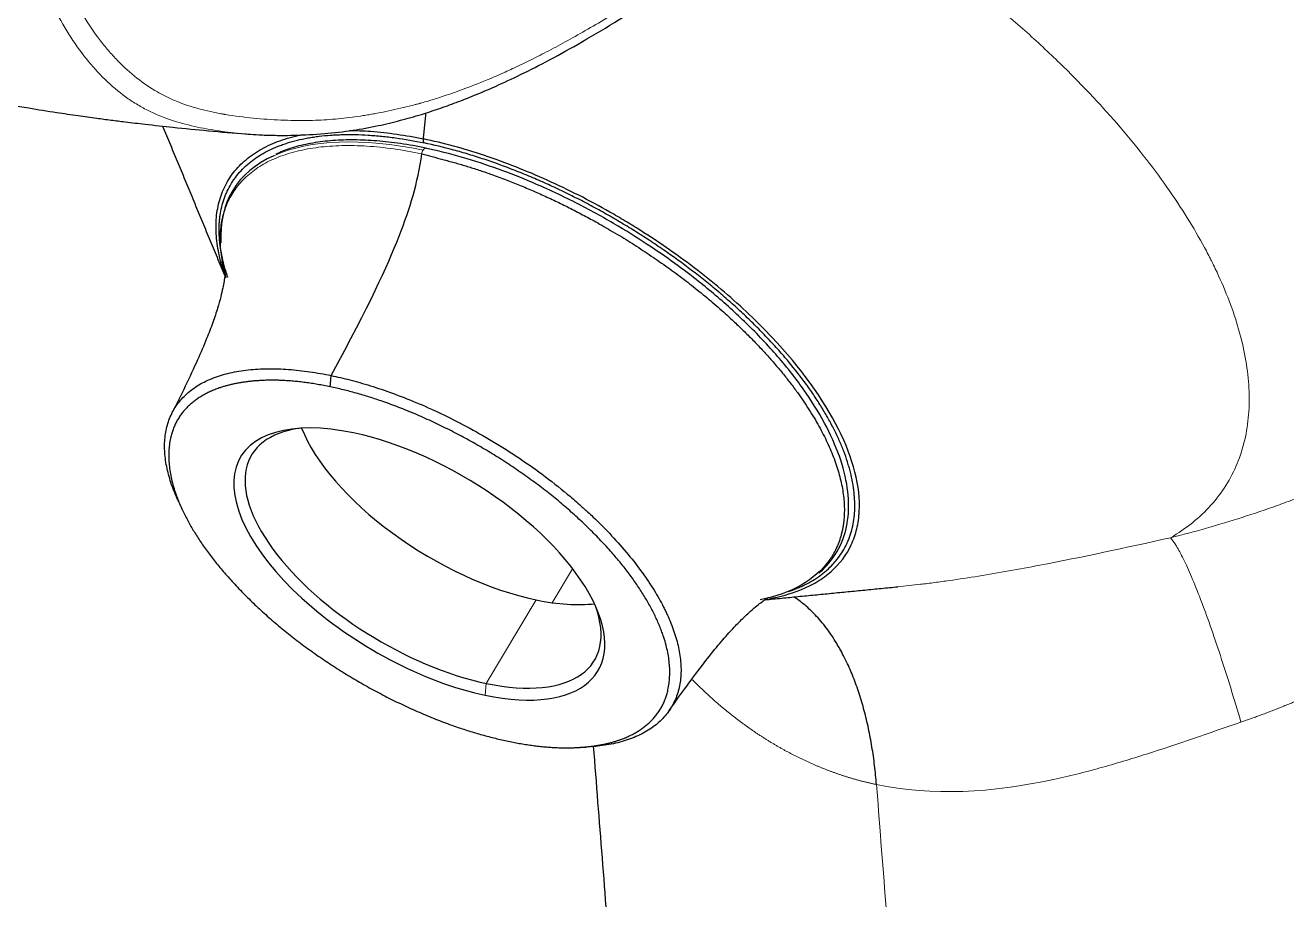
# Model space of a CAD drawing. Header units: millimetres. Extents: x 2151 to 2745, y 1423 to 1843.
# Drawn here: x 2584.5 to 2651.7, y 1560.1 to 1606.7 of the extents above; entities that cross this region are included whole.
import ezdxf

# ---------------------------------------------------------------- set-up
doc = ezdxf.new("R2010")
doc.units = ezdxf.units.MM

msp = doc.modelspace()

# ---------------------------------------------------------------- linework, layer by layer
at = {"linetype": 'Continuous', "lineweight": 18}
for p, q in [((2613.662, 1577.7), (2612.575, 1575.887)), ((2611.727, 1576.035), (2609.061, 1571.587)), ((2609.061, 1571.587), (2608.999, 1570.963))]:
    msp.add_line(p, q, dxfattribs=at)
msp.add_ellipse((2611.626, 1588.192), major_axis=(16.095, -9.647), ratio=0.46932, start_param=2.208021, end_param=2.825737, dxfattribs=at)
at = {"linetype": 'Continuous', "lineweight": 25}
for centre, major_axis, ratio, start_param, end_param in [((2611.626, 1588.192), (16.095, -9.647), 0.46932, 2.825737, 3.453024), ((2605.487, 1577.95), (-9.521, 5.707), 0.469328, 5.349617, 8.49121), ((2605.691, 1578.29), (9.135, -5.475), 0.469328, 2.614566, 5.349617), ((2608.358, 1582.739), (9.135, -5.475), 0.469328, 3.687028, 5.349617), ((2605.487, 1577.95), (-9.521, 5.707), 0.469328, 2.208025, 5.349617), ((2605.691, 1578.29), (9.135, -5.475), 0.469328, 5.349617, 6.810262), ((2608.358, 1582.739), (9.135, -5.475), 0.469328, 5.349617, 5.7378)]:
    msp.add_ellipse(centre, major_axis=major_axis, ratio=ratio, start_param=start_param, end_param=end_param, dxfattribs=at)
at = {"linetype": 'Continuous', "lineweight": 18}
for points, knots in [([(2582.773, 1623.092), (2582.97, 1621.775), (2583.194, 1620.469), (2583.709, 1617.9), (2584.072, 1616.322), (2584.492, 1614.797), (2584.664, 1614.192), (2584.753, 1613.891), (2585.025, 1612.997), (2585.409, 1611.827), (2585.943, 1610.434), (2586.291, 1609.639), (2586.529, 1609.118), (2587.141, 1607.841), (2587.835, 1606.697), (2588.598, 1605.694), (2588.754, 1605.501), (2589.073, 1605.129), (2589.562, 1604.594), (2590.425, 1603.815), (2591.158, 1603.318), (2591.721, 1602.995), (2591.911, 1602.896), (2592.296, 1602.713), (2592.878, 1602.462), (2593.682, 1602.208), (2594.409, 1602.041), (2594.778, 1601.968), (2594.964, 1601.935), (2595.058, 1601.918), (2595.104, 1601.91), (2595.128, 1601.906), (2595.14, 1601.904), (2595.145, 1601.903), (2595.148, 1601.903), (2595.15, 1601.903), (2595.15, 1601.903), (2595.151, 1601.903), (2595.151, 1601.902), (2596.129, 1601.739), (2597.154, 1601.646), (2598.344, 1601.596), (2598.578, 1601.589), (2599.032, 1601.582), (2599.695, 1601.581), (2600.314, 1601.607), (2601.12, 1601.665), (2601.514, 1601.705), (2602.104, 1601.783), (2602.301, 1601.812), (2602.599, 1601.859), (2602.698, 1601.875), (2602.898, 1601.909), (2603.4, 1601.998), (2604.119, 1602.146), (2604.847, 1602.32), (2605.212, 1602.413), (2605.395, 1602.462), (2605.487, 1602.486), (2605.533, 1602.499), (2605.556, 1602.505), (2605.567, 1602.508), (2605.573, 1602.509), (2605.576, 1602.51), (2605.577, 1602.511), (2605.578, 1602.511), (2605.578, 1602.511), (2605.578, 1602.511), (2605.578, 1602.511), (2605.579, 1602.511), (2605.637, 1602.527), (2605.745, 1602.557), (2605.979, 1602.626), (2606.07, 1602.653), (2606.274, 1602.715), (2606.389, 1602.751), (2606.642, 1602.831), (2606.78, 1602.876), (2607.081, 1602.977), (2607.243, 1603.033), (2607.765, 1603.218), (2608.159, 1603.365), (2609.04, 1603.716), (2609.527, 1603.921), (2610.325, 1604.282), (2610.603, 1604.41), (2611.181, 1604.687), (2611.481, 1604.835), (2612.105, 1605.152), (2612.428, 1605.32), (2613.097, 1605.677), (2613.442, 1605.865), (2614.155, 1606.264), (2614.521, 1606.473), (2615.276, 1606.913), (2615.664, 1607.143), (2616.062, 1607.384)], [0, 0, 0, 0, 0.0625, 0.0625, 0.125, 0.140625, 0.140625, 0.15625, 0.15625, 0.1875, 0.21875, 0.234375, 0.234375, 0.25, 0.3125, 0.3125, 0.328125, 0.328125, 0.34375, 0.375, 0.40625, 0.40625, 0.421875, 0.421875, 0.4375, 0.46875, 0.484375, 0.492187, 0.496094, 0.498047, 0.499023, 0.499512, 0.499756, 0.499878, 0.499939, 0.499969, 0.499985, 0.499985, 0.5, 0.5, 0.5625, 0.5625, 0.578125, 0.578125, 0.59375, 0.625, 0.625, 0.65625, 0.65625, 0.671875, 0.671875, 0.679687, 0.679687, 0.6875, 0.71875, 0.734375, 0.742187, 0.746094, 0.748047, 0.749023, 0.749512, 0.749756, 0.749878, 0.749939, 0.749969, 0.749985, 0.749992, 0.749996, 0.749996, 0.75, 0.75, 0.78125, 0.78125, 0.796875, 0.796875, 0.8125, 0.8125, 0.828125, 0.828125, 0.84375, 0.84375, 0.875, 0.875, 0.90625, 0.90625, 0.921875, 0.921875, 0.9375, 0.9375, 0.953125, 0.953125, 0.96875, 0.96875, 0.984375, 0.984375, 1, 1, 1, 1]), ([(2597.919, 1600.792), (2597.769, 1600.793), (2597.62, 1600.796), (2596.556, 1600.825), (2595.674, 1600.9), (2594.585, 1601.062), (2594.368, 1601.098), (2593.934, 1601.177), (2593.286, 1601.306), (2592.221, 1601.592), (2591.399, 1601.928), (2590.798, 1602.233), (2590.601, 1602.343), (2590.212, 1602.581), (2590.021, 1602.709), (2589.08, 1603.391), (2588.376, 1604.074), (2587.085, 1605.692), (2586.498, 1606.627), (2585.834, 1607.913), (2585.705, 1608.176), (2585.454, 1608.714), (2585.332, 1608.988), (2584.977, 1609.825), (2584.53, 1610.981), (2584.132, 1612.201), (2583.85, 1613.134), (2583.758, 1613.448), (2583.58, 1614.08), (2583.148, 1615.675), (2582.777, 1617.327), (2582.255, 1620.019), (2582.03, 1621.389), (2581.834, 1622.772)], [0, 0, 0, 0, 0.017655, 0.017655, 0.126804, 0.126804, 0.154092, 0.154092, 0.181379, 0.235954, 0.290529, 0.290529, 0.317816, 0.317816, 0.345103, 0.345103, 0.454253, 0.454253, 0.563402, 0.563402, 0.59069, 0.59069, 0.617977, 0.617977, 0.672552, 0.727126, 0.727126, 0.754414, 0.754414, 0.781701, 0.890851, 0.890851, 1, 1, 1, 1]), ([(2645.535, 1579.35), (2645.954, 1579.594), (2646.344, 1579.861), (2647.064, 1580.44), (2647.394, 1580.751), (2647.99, 1581.415), (2648.256, 1581.767), (2648.722, 1582.508), (2648.922, 1582.897), (2649.257, 1583.708), (2649.391, 1584.129), (2649.594, 1584.999), (2649.663, 1585.448), (2649.737, 1586.367), (2649.743, 1586.838), (2649.693, 1587.797), (2649.638, 1588.284), (2649.471, 1589.271), (2649.359, 1589.77), (2649.084, 1590.774), (2648.92, 1591.279), (2648.545, 1592.291), (2648.335, 1592.798), (2647.987, 1593.556), (2647.866, 1593.809), (2647.709, 1594.124), (2647.677, 1594.187), (2647.613, 1594.313), (2647.515, 1594.503), (2647.413, 1594.695), (2647.065, 1595.339), (2646.76, 1595.865), (2646.093, 1596.937), (2645.731, 1597.484), (2644.95, 1598.593), (2644.532, 1599.156), (2643.637, 1600.295), (2643.161, 1600.871), (2642.153, 1602.03), (2641.621, 1602.613), (2640.503, 1603.783), (2639.917, 1604.369), (2638.696, 1605.539), (2638.059, 1606.122), (2636.742, 1607.28), (2636.06, 1607.854), (2635.076, 1608.649), (2634.79, 1608.876), (2634.502, 1609.102)], [0, 0, 0, 0, 0.049014, 0.049014, 0.098027, 0.098027, 0.147041, 0.147041, 0.196054, 0.196054, 0.245068, 0.245068, 0.294082, 0.294082, 0.343095, 0.343095, 0.392109, 0.392109, 0.441122, 0.441122, 0.490136, 0.490136, 0.53915, 0.53915, 0.563656, 0.563656, 0.569783, 0.569783, 0.57591, 0.588163, 0.588163, 0.637177, 0.637177, 0.68619, 0.68619, 0.735204, 0.735204, 0.784218, 0.784218, 0.833231, 0.833231, 0.882245, 0.882245, 0.931258, 0.931258, 0.980272, 0.980272, 1, 1, 1, 1]), ([(2595.117, 1596.8), (2595.171, 1596.965), (2595.341, 1597.394), (2595.725, 1598.032), (2596.123, 1598.46), (2596.57, 1598.854), (2596.818, 1599.034), (2597.36, 1599.359), (2597.654, 1599.503), (2598.286, 1599.754), (2598.624, 1599.861), (2599.341, 1600.036), (2599.719, 1600.105), (2600.512, 1600.203), (2600.927, 1600.233), (2601.79, 1600.253), (2602.238, 1600.244), (2603.162, 1600.186), (2603.638, 1600.137), (2604.614, 1600.001), (2605.114, 1599.914), (2605.623, 1599.807)], [0, 0, 0, 0, 0.055802, 0.150222, 0.244642, 0.244642, 0.339061, 0.339061, 0.433481, 0.433481, 0.527901, 0.527901, 0.622321, 0.622321, 0.716741, 0.716741, 0.81116, 0.81116, 0.90558, 0.90558, 1, 1, 1, 1]), ([(2605.623, 1599.807), (2605.628, 1599.843), (2605.636, 1599.878), (2605.659, 1599.944), (2605.673, 1599.976), (2605.689, 1600.003)], [0, 0, 0, 0, 0.5, 0.5, 1, 1, 1, 1]), ([(2605.689, 1600.003), (2605.707, 1600.032), (2605.727, 1600.057), (2605.77, 1600.093), (2605.792, 1600.104), (2605.835, 1600.112), (2605.855, 1600.108), (2605.877, 1600.094), (2605.88, 1600.092), (2605.883, 1600.09)], [0, 0, 0, 0, 0.315308, 0.315308, 0.630616, 0.630616, 0.945924, 0.945924, 1, 1, 1, 1]), ([(2674.866, 1598.025), (2673.961, 1596.756), (2672.961, 1595.523), (2670.277, 1592.596), (2668.463, 1590.925), (2665.518, 1588.618), (2664.5, 1587.881), (2662.392, 1586.473), (2661.302, 1585.802), (2659.612, 1584.842), (2659.039, 1584.531), (2657.879, 1583.925), (2656.115, 1583.045), (2654.297, 1582.251), (2652.921, 1581.705), (2652.768, 1581.645), (2652.461, 1581.526), (2652, 1581.35), (2650.92, 1580.953), (2648.736, 1580.211), (2646.826, 1579.669), (2645.535, 1579.35)], [0, 0, 0, 0, 0.145755, 0.145755, 0.359317, 0.359317, 0.466097, 0.466097, 0.572878, 0.572878, 0.626268, 0.626268, 0.679658, 0.786439, 0.786439, 0.799786, 0.799786, 0.813134, 0.839829, 0.893219, 1, 1, 1, 1]), ([(2645.535, 1579.35), (2643.115, 1578.811), (2639.63, 1578.06), (2635.826, 1577.38), (2633.992, 1577.101), (2633.092, 1576.979), (2632.71, 1576.93), (2632.456, 1576.898), (2632.329, 1576.883), (2631.797, 1576.82), (2631.397, 1576.776), (2631.002, 1576.738)], [0, 0, 0, 0, 0.454274, 0.681412, 0.79498, 0.851765, 0.880157, 0.880157, 0.908549, 0.908549, 1, 1, 1, 1]), ([(2649.294, 1569.526), (2649.113, 1570.144), (2648.929, 1570.753), (2648.561, 1571.94), (2648.376, 1572.519), (2648.011, 1573.628), (2647.831, 1574.16), (2647.478, 1575.162), (2647.305, 1575.633), (2646.972, 1576.502), (2646.812, 1576.901), (2646.508, 1577.617), (2646.363, 1577.935), (2646.093, 1578.485), (2645.967, 1578.717), (2645.736, 1579.097), (2645.63, 1579.244), (2645.535, 1579.35)], [0, 0, 0, 0, 0.125, 0.125, 0.25, 0.25, 0.375, 0.375, 0.5, 0.5, 0.625, 0.625, 0.75, 0.75, 0.875, 0.875, 1, 1, 1, 1]), ([(2629.861, 1566.198), (2629.835, 1566.203), (2629.785, 1566.214), (2629.709, 1566.23), (2629.633, 1566.247), (2629.557, 1566.264), (2629.481, 1566.282), (2629.405, 1566.3), (2629.329, 1566.318), (2629.253, 1566.337), (2629.176, 1566.356), (2629.1, 1566.375), (2629.024, 1566.395), (2628.948, 1566.415), (2628.872, 1566.436), (2628.796, 1566.457), (2628.72, 1566.479), (2628.644, 1566.5), (2628.568, 1566.523), (2628.492, 1566.545), (2628.415, 1566.568), (2628.339, 1566.591), (2628.263, 1566.615), (2628.187, 1566.639), (2628.111, 1566.664), (2628.035, 1566.689), (2627.959, 1566.714), (2627.883, 1566.74), (2627.807, 1566.766), (2627.731, 1566.792), (2627.655, 1566.819), (2627.579, 1566.846), (2627.503, 1566.874), (2627.427, 1566.902), (2627.351, 1566.93), (2627.275, 1566.959), (2627.199, 1566.988), (2627.123, 1567.018), (2627.048, 1567.048), (2626.972, 1567.078), (2626.896, 1567.109), (2626.82, 1567.14), (2626.745, 1567.171), (2626.669, 1567.203), (2626.593, 1567.235), (2626.518, 1567.268), (2626.442, 1567.301), (2626.367, 1567.334), (2626.291, 1567.368), (2626.216, 1567.402), (2626.14, 1567.437), (2626.065, 1567.472), (2625.99, 1567.507), (2625.914, 1567.543), (2625.839, 1567.579), (2625.764, 1567.615), (2625.689, 1567.652), (2625.614, 1567.689), (2625.539, 1567.727), (2625.464, 1567.765), (2625.389, 1567.804), (2625.314, 1567.842), (2625.24, 1567.881), (2625.165, 1567.921), (2625.09, 1567.961), (2625.016, 1568.001), (2624.942, 1568.042), (2624.867, 1568.083), (2624.793, 1568.125), (2624.719, 1568.167), (2624.644, 1568.209), (2624.57, 1568.251), (2624.496, 1568.294), (2624.422, 1568.338), (2624.349, 1568.382), (2624.275, 1568.426), (2624.201, 1568.47), (2624.128, 1568.515), (2624.054, 1568.561), (2623.981, 1568.606), (2623.907, 1568.653), (2623.834, 1568.699), (2623.761, 1568.746), (2623.688, 1568.793), (2623.615, 1568.841), (2623.542, 1568.889), (2623.47, 1568.937), (2623.397, 1568.986), (2623.325, 1569.035), (2623.252, 1569.085), (2623.18, 1569.135), (2623.108, 1569.185), (2623.036, 1569.236), (2622.964, 1569.287), (2622.892, 1569.338), (2622.82, 1569.39), (2622.749, 1569.442), (2622.677, 1569.495), (2622.606, 1569.548), (2622.535, 1569.601), (2622.464, 1569.655), (2622.393, 1569.709), (2622.322, 1569.764), (2622.251, 1569.819), (2622.181, 1569.874), (2622.11, 1569.93), (2622.04, 1569.986), (2621.97, 1570.042), (2621.724, 1570.242), (2621.294, 1570.605), (2620.685, 1571.157), (2620.26, 1571.569), (2620.035, 1571.794), (2620.016, 1571.814)], [0, 0, 0, 0, 0.006553, 0.013118, 0.019693, 0.02628, 0.032878, 0.039487, 0.046107, 0.052739, 0.059382, 0.066036, 0.072703, 0.07938, 0.08607, 0.092771, 0.099484, 0.106209, 0.112945, 0.119694, 0.126455, 0.133227, 0.140012, 0.146809, 0.153618, 0.16044, 0.167274, 0.17412, 0.180978, 0.187849, 0.194733, 0.201629, 0.208538, 0.215459, 0.222393, 0.22934, 0.2363, 0.243272, 0.250258, 0.257256, 0.264267, 0.271291, 0.278329, 0.285379, 0.292442, 0.299519, 0.306609, 0.313712, 0.320828, 0.327957, 0.3351, 0.342257, 0.349426, 0.356609, 0.363806, 0.371016, 0.378239, 0.385476, 0.392727, 0.399991, 0.407269, 0.41456, 0.421866, 0.429184, 0.436517, 0.443863, 0.451224, 0.458598, 0.465985, 0.473387, 0.480803, 0.488232, 0.495675, 0.503133, 0.510604, 0.518089, 0.525588, 0.533101, 0.540629, 0.54817, 0.555725, 0.563295, 0.570878, 0.578476, 0.586087, 0.593713, 0.601353, 0.609007, 0.616676, 0.624358, 0.632055, 0.639766, 0.647491, 0.65523, 0.662984, 0.670752, 0.678534, 0.68633, 0.69414, 0.701965, 0.709804, 0.717658, 0.725525, 0.733407, 0.741303, 0.749214, 0.757139, 0.765078, 0.773031, 0.84105, 0.914187, 0.992465, 1, 1, 1, 1]), ([(2629.861, 1566.198), (2632.844, 1565.576), (2636.018, 1565.76), (2639.511, 1566.513), (2639.717, 1566.559), (2640.128, 1566.655), (2640.745, 1566.804), (2642.186, 1567.185), (2645.08, 1568.061), (2647.593, 1568.941), (2649.294, 1569.526)], [0, 0, 0, 0, 0.5, 0.5, 0.53125, 0.53125, 0.5625, 0.625, 0.75, 1, 1, 1, 1])]:
    msp.add_open_spline(points, degree=3, knots=knots, dxfattribs=at)
at = {"linetype": 'Continuous', "lineweight": 25}
for points, degree, knots in [([(2596.193, 1600.873), (2596.588, 1600.84), (2597.479, 1600.786), (2598.89, 1600.786), (2600.404, 1600.868), (2601.889, 1601.038), (2603.243, 1601.286), (2604.461, 1601.577), (2605.533, 1601.882), (2606.524, 1602.203), (2607.469, 1602.541), (2608.48, 1602.937), (2609.624, 1603.427), (2610.957, 1604.05), (2612.505, 1604.84), (2614.258, 1605.815), (2615.687, 1606.668), (2616.527, 1607.203), (2616.721, 1607.328)], 3, [0, 0, 0, 0, 0.054929, 0.125117, 0.203076, 0.277221, 0.342892, 0.400168, 0.454063, 0.49813, 0.543804, 0.591042, 0.645008, 0.71056, 0.786196, 0.872928, 0.970636, 1, 1, 1, 1]), ([(2580.566, 1603.019), (2581.306, 1602.864), (2582.666, 1602.597), (2584.534, 1602.269), (2586.034, 1602.029), (2587.25, 1601.85), (2588.216, 1601.717), (2589.049, 1601.608), (2589.909, 1601.5), (2591.011, 1601.369), (2592.493, 1601.206), (2594.289, 1601.029), (2595.592, 1600.918), (2596.264, 1600.866)], 3, [0, 0, 0, 0, 0.147822, 0.269995, 0.366422, 0.438634, 0.501409, 0.54951, 0.596332, 0.663568, 0.756222, 0.874285, 1, 1, 1, 1]), ([(2595.117, 1593.37), (2595.048, 1593.573), (2594.985, 1593.775), (2594.834, 1594.332), (2594.761, 1594.685), (2594.667, 1595.379), (2594.647, 1595.72), (2594.662, 1596.385), (2594.699, 1596.708), (2594.83, 1597.33), (2594.925, 1597.629), (2595.176, 1598.196), (2595.332, 1598.465), (2595.702, 1598.968), (2595.917, 1599.202), (2596.402, 1599.63), (2596.673, 1599.825), (2597.265, 1600.172), (2597.587, 1600.324), (2598.276, 1600.586), (2598.643, 1600.696), (2599.104, 1600.8), (2599.18, 1600.816), (2599.257, 1600.832)], 3, [0, 0, 0, 0, 0.057938, 0.057938, 0.160391, 0.160391, 0.262845, 0.262845, 0.365299, 0.365299, 0.467753, 0.467753, 0.570206, 0.570206, 0.67266, 0.67266, 0.775114, 0.775114, 0.877568, 0.877568, 0.980021, 0.980021, 1, 1, 1, 1]), ([(2595.285, 1593.223), (2595.26, 1593.296), (2595.235, 1593.37), (2595.183, 1593.536), (2595.155, 1593.628), (2595.102, 1593.812), (2595.078, 1593.903), (2594.963, 1594.358), (2594.898, 1594.711), (2594.85, 1595.141), (2594.842, 1595.226), (2594.83, 1595.395), (2594.816, 1595.647), (2594.818, 1595.892), (2594.83, 1596.132), (2594.836, 1596.212), (2594.85, 1596.369), (2594.859, 1596.447), (2594.892, 1596.678), (2594.921, 1596.829), (2594.991, 1597.123), (2595.034, 1597.266), (2595.107, 1597.477), (2595.133, 1597.546), (2595.189, 1597.682), (2595.278, 1597.884), (2595.381, 1598.077), (2595.494, 1598.265), (2595.534, 1598.326), (2595.616, 1598.448), (2595.658, 1598.507), (2595.879, 1598.8), (2596.081, 1599.018), (2596.365, 1599.269), (2596.424, 1599.318), (2596.543, 1599.414), (2596.727, 1599.555), (2596.925, 1599.685), (2597.2, 1599.85), (2597.344, 1599.929), (2597.643, 1600.075), (2597.798, 1600.144), (2598.04, 1600.239), (2598.122, 1600.27), (2598.288, 1600.329), (2598.373, 1600.357), (2598.631, 1600.438), (2598.985, 1600.537), (2599.36, 1600.616), (2599.648, 1600.669), (2599.746, 1600.685), (2599.943, 1600.715), (2600.242, 1600.756), (2600.551, 1600.786), (2600.867, 1600.809), (2600.974, 1600.815), (2601.189, 1600.826), (2601.298, 1600.829), (2601.846, 1600.843), (2602.301, 1600.833), (2602.888, 1600.797), (2603.007, 1600.788), (2603.246, 1600.768), (2603.366, 1600.757), (2603.729, 1600.72), (2603.975, 1600.69), (2604.72, 1600.586), (2605.228, 1600.497), (2605.747, 1600.388)], 3, [0, 0, 0, 0, 0.013404, 0.013404, 0.030414, 0.030414, 0.047425, 0.047425, 0.115466, 0.115466, 0.132476, 0.132476, 0.149486, 0.183507, 0.183507, 0.200517, 0.200517, 0.217527, 0.217527, 0.251548, 0.251548, 0.285569, 0.285569, 0.302579, 0.302579, 0.319589, 0.35361, 0.35361, 0.37062, 0.37062, 0.38763, 0.38763, 0.455671, 0.455671, 0.472682, 0.472682, 0.489692, 0.523712, 0.523712, 0.557733, 0.557733, 0.591753, 0.591753, 0.608764, 0.608764, 0.625774, 0.625774, 0.659795, 0.693815, 0.693815, 0.710825, 0.710825, 0.727836, 0.761856, 0.761856, 0.778866, 0.778866, 0.795877, 0.795877, 0.863918, 0.863918, 0.880928, 0.880928, 0.897938, 0.897938, 0.931959, 0.931959, 1, 1, 1, 1]), ([(2601.761, 1601.054), (2602.134, 1601.052), (2602.513, 1601.036), (2603.359, 1600.974), (2603.827, 1600.922), (2604.768, 1600.785), (2605.241, 1600.701), (2605.714, 1600.602)], 3, [0, 0, 0, 0, 0.293785, 0.293785, 0.646893, 0.646893, 1, 1, 1, 1]), ([(2624.134, 1576.1), (2624.729, 1576.206), (2625.459, 1576.408), (2626.096, 1576.689), (2626.398, 1576.837), (2626.544, 1576.916), (2626.962, 1577.166), (2627.726, 1577.724), (2628.445, 1578.677), (2628.744, 1579.528), (2628.887, 1580.124), (2628.931, 1580.436), (2629.013, 1582.059), (2628.635, 1583.557), (2627.041, 1586.729), (2625.824, 1588.402), (2623.901, 1590.443), (2623.497, 1590.848), (2622.651, 1591.651), (2621.326, 1592.841), (2619.368, 1594.352), (2617.538, 1595.57), (2616.733, 1596.065), (2616.193, 1596.389), (2615.921, 1596.548), (2614.554, 1597.326), (2612.316, 1598.463), (2610.065, 1599.349), (2608.405, 1599.903), (2607.856, 1600.069), (2606.773, 1600.364), (2606.238, 1600.493), (2605.714, 1600.602)], 3, [0, 0, 0, 0, 0.055421, 0.073586, 0.073586, 0.091751, 0.091751, 0.128081, 0.200741, 0.237071, 0.237071, 0.273401, 0.273401, 0.418721, 0.418721, 0.564041, 0.564041, 0.600371, 0.600371, 0.636701, 0.70936, 0.74569, 0.763855, 0.763855, 0.78202, 0.78202, 0.85468, 0.92734, 0.92734, 0.96367, 0.96367, 1, 1, 1, 1]), ([(2605.846, 1600.108), (2605.61, 1600.157), (2604.934, 1600.287), (2603.844, 1600.447), (2602.604, 1600.547), (2601.429, 1600.556), (2600.325, 1600.474), (2599.305, 1600.298), (2598.475, 1600.068), (2598.017, 1599.872), (2597.845, 1599.787)], 3, [0, 0, 0, 0, 0.073149, 0.212373, 0.351727, 0.491208, 0.630805, 0.770475, 0.91006, 1, 1, 1, 1]), ([(2625.187, 1576.493), (2625.317, 1576.536), (2625.443, 1576.582), (2625.647, 1576.663), (2625.726, 1576.696), (2625.881, 1576.764), (2625.958, 1576.8), (2626.182, 1576.91), (2626.326, 1576.988), (2626.601, 1577.153), (2626.733, 1577.24), (2626.921, 1577.377), (2626.983, 1577.424), (2627.102, 1577.52), (2627.277, 1577.668), (2627.438, 1577.825), (2627.59, 1577.988), (2627.638, 1578.043), (2627.733, 1578.156), (2627.779, 1578.214), (2628, 1578.507), (2628.151, 1578.757), (2628.307, 1579.089), (2628.336, 1579.156), (2628.392, 1579.293), (2628.471, 1579.5), (2628.534, 1579.715), (2628.605, 1580.01), (2628.634, 1580.161), (2628.677, 1580.469), (2628.692, 1580.626), (2628.708, 1580.946), (2628.709, 1581.11), (2628.698, 1581.443), (2628.686, 1581.612), (2628.657, 1581.87), (2628.646, 1581.956), (2628.62, 1582.131), (2628.576, 1582.394), (2628.517, 1582.663), (2628.448, 1582.935), (2628.424, 1583.026), (2628.371, 1583.21), (2628.343, 1583.303), (2628.254, 1583.581), (2628.123, 1583.957), (2627.965, 1584.339), (2627.794, 1584.726), (2627.702, 1584.92), (2627.505, 1585.312), (2627.4, 1585.509), (2627.178, 1585.905), (2627.06, 1586.105), (2626.813, 1586.505), (2626.683, 1586.706), (2626.48, 1587.009), (2626.411, 1587.11), (2626.269, 1587.312), (2626.197, 1587.413), (2625.829, 1587.92), (2625.512, 1588.326), (2625.089, 1588.834), (2625.003, 1588.936), (2624.828, 1589.139), (2624.562, 1589.443), (2624.285, 1589.746), (2624, 1590.049), (2623.904, 1590.149), (2623.709, 1590.35), (2623.61, 1590.451), (2623.31, 1590.751), (2623.106, 1590.95), (2622.688, 1591.346), (2622.475, 1591.543), (2622.148, 1591.837), (2622.038, 1591.935), (2621.816, 1592.129), (2621.48, 1592.42), (2621.135, 1592.706), (2620.785, 1592.99), (2620.667, 1593.085), (2620.43, 1593.272), (2620.31, 1593.366), (2619.709, 1593.83), (2619.215, 1594.193), (2618.582, 1594.635), (2618.455, 1594.723), (2618.2, 1594.897), (2617.815, 1595.157), (2617.424, 1595.41), (2616.899, 1595.742), (2616.633, 1595.906), (2616.1, 1596.226), (2615.831, 1596.383), (2615.426, 1596.613), (2615.291, 1596.689), (2615.019, 1596.84), (2614.883, 1596.914), (2614.473, 1597.135), (2613.925, 1597.421), (2613.373, 1597.694), (2612.959, 1597.893), (2612.82, 1597.958), (2612.543, 1598.087), (2612.128, 1598.277), (2611.712, 1598.459), (2611.296, 1598.634), (2611.158, 1598.691), (2610.881, 1598.804), (2610.742, 1598.86), (2610.05, 1599.132), (2609.5, 1599.332), (2608.816, 1599.56), (2608.679, 1599.605), (2608.407, 1599.692), (2608.271, 1599.734), (2607.865, 1599.857), (2607.595, 1599.935), (2606.792, 1600.153), (2606.265, 1600.28), (2605.747, 1600.388)], 3, [0, 0, 0, 0, 0.014498, 0.014498, 0.023974, 0.023974, 0.03345, 0.03345, 0.052402, 0.052402, 0.071354, 0.071354, 0.08083, 0.08083, 0.090306, 0.109258, 0.109258, 0.118734, 0.118734, 0.12821, 0.12821, 0.166114, 0.166114, 0.17559, 0.17559, 0.185066, 0.204018, 0.204018, 0.22297, 0.22297, 0.241922, 0.241922, 0.260874, 0.260874, 0.279826, 0.279826, 0.289302, 0.289302, 0.298778, 0.31773, 0.31773, 0.327206, 0.327206, 0.336682, 0.336682, 0.355633, 0.374585, 0.374585, 0.393537, 0.393537, 0.412489, 0.412489, 0.431441, 0.431441, 0.450393, 0.450393, 0.459869, 0.459869, 0.469345, 0.469345, 0.507249, 0.507249, 0.516725, 0.516725, 0.526201, 0.545153, 0.545153, 0.554629, 0.554629, 0.564105, 0.564105, 0.583057, 0.583057, 0.602009, 0.602009, 0.611485, 0.611485, 0.620961, 0.639913, 0.639913, 0.649389, 0.649389, 0.658865, 0.658865, 0.696769, 0.696769, 0.706245, 0.706245, 0.715721, 0.734673, 0.734673, 0.753625, 0.753625, 0.772577, 0.772577, 0.782052, 0.782052, 0.791528, 0.791528, 0.81048, 0.829432, 0.829432, 0.838908, 0.838908, 0.848384, 0.867336, 0.867336, 0.876812, 0.876812, 0.886288, 0.886288, 0.924192, 0.924192, 0.933668, 0.933668, 0.943144, 0.943144, 0.962096, 0.962096, 1, 1, 1, 1]), ([(2626.789, 1577.456), (2626.895, 1577.547), (2627.36, 1577.978), (2627.982, 1578.866), (2628.389, 1580.256), (2628.398, 1581.791), (2628.019, 1583.458), (2627.267, 1585.224), (2626.166, 1587.053), (2624.754, 1588.881), (2623.115, 1590.632), (2621.62, 1591.997), (2620.337, 1593.049), (2619.202, 1593.915), (2617.78, 1594.91), (2616.011, 1596.025), (2613.887, 1597.202), (2611.737, 1598.211), (2609.664, 1599.026), (2607.742, 1599.652), (2606.461, 1599.972), (2605.809, 1600.107)], 3, [0, 0, 0, 0, 0.018873, 0.086595, 0.151162, 0.215089, 0.27894, 0.342749, 0.406509, 0.470174, 0.531316, 0.588679, 0.616046, 0.647911, 0.687441, 0.734631, 0.789465, 0.851952, 0.897899, 0.94725, 1, 1, 1, 1]), ([(2600.79, 1587.993), (2602.876, 1591.832), (2604.548, 1595.476), (2605.409, 1598.24), (2605.624, 1599.807)], 3, [0, 0, 0, 0, 0.525428, 1, 1, 1, 1]), ([(2595.203, 1593.196), (2595.171, 1593.306), (2595.141, 1593.414), (2595.023, 1593.879), (2594.959, 1594.227), (2594.885, 1594.902), (2594.874, 1595.229), (2594.906, 1595.859), (2594.967, 1596.286), (2595.08, 1596.686), (2595.117, 1596.8)], 3, [0, 0, 0, 0, 0.08138, 0.08138, 0.350849, 0.350849, 0.620318, 0.620318, 0.889787, 1, 1, 1, 1]), ([(2595.134, 1593.548), (2595.134, 1593.548), (2595.134, 1593.548), (2595.136, 1593.509), (2595.127, 1593.331), (2595.091, 1593.047), (2595.019, 1592.667), (2594.897, 1592.141), (2594.735, 1591.558), (2594.491, 1590.824), (2594.135, 1589.9), (2593.645, 1588.762), (2593.022, 1587.429), (2592.549, 1586.475), (2592.301, 1585.99)], 3, [0, 0, 0, 0, 0.003196, 0.084761, 0.156166, 0.219709, 0.278785, 0.337757, 0.412876, 0.503841, 0.598814, 0.716174, 0.857078, 1, 1, 1, 1]), ([(2592.652, 1581.277), (2592.647, 1581.288), (2592.575, 1581.443), (2592.508, 1581.599), (2592.333, 1582.033), (2592.233, 1582.323), (2592.072, 1582.898), (2592.01, 1583.183), (2591.928, 1583.745), (2591.909, 1584.021), (2591.916, 1584.558), (2591.942, 1584.82), (2592.043, 1585.325), (2592.117, 1585.567), (2592.314, 1586.028), (2592.438, 1586.246), (2592.732, 1586.654), (2592.903, 1586.844), (2593.291, 1587.193), (2593.507, 1587.351), (2593.982, 1587.634), (2594.241, 1587.758), (2594.795, 1587.972), (2595.09, 1588.061), (2595.711, 1588.204), (2596.037, 1588.258), (2596.712, 1588.332), (2597.062, 1588.351), (2597.779, 1588.359), (2598.146, 1588.346), (2598.89, 1588.292), (2599.268, 1588.25), (2600.027, 1588.14), (2600.409, 1588.072), (2600.79, 1587.993)], 3, [0, 0, 0, 0, 0.002349, 0.034532, 0.034532, 0.098896, 0.098896, 0.163261, 0.163261, 0.227625, 0.227625, 0.29199, 0.29199, 0.356354, 0.356354, 0.420719, 0.420719, 0.485083, 0.485083, 0.549448, 0.549448, 0.613813, 0.613813, 0.678177, 0.678177, 0.742542, 0.742542, 0.806906, 0.806906, 0.871271, 0.871271, 0.935635, 0.935635, 1, 1, 1, 1]), ([(2600.79, 1587.993), (2601.11, 1587.926), (2601.444, 1587.849), (2602.142, 1587.668), (2602.506, 1587.565), (2603.261, 1587.33), (2603.654, 1587.199), (2604.464, 1586.904), (2604.883, 1586.741), (2605.743, 1586.382), (2606.184, 1586.186), (2607.085, 1585.759), (2607.544, 1585.528), (2608.472, 1585.032), (2608.942, 1584.766), (2609.884, 1584.202), (2610.355, 1583.902), (2611.291, 1583.274), (2611.755, 1582.945), (2612.666, 1582.26), (2613.112, 1581.905), (2613.76, 1581.357), (2613.972, 1581.172), (2614.232, 1580.939), (2614.297, 1580.88), (2614.365, 1580.819), (2614.382, 1580.803), (2614.386, 1580.799), (2614.387, 1580.798), (2614.388, 1580.797), (2614.39, 1580.796), (2614.397, 1580.789), (2614.427, 1580.762), (2614.546, 1580.652), (2614.657, 1580.548), (2615.096, 1580.13), (2615.43, 1579.794), (2616.056, 1579.126), (2616.349, 1578.793), (2616.893, 1578.135), (2617.145, 1577.81), (2617.605, 1577.172), (2617.815, 1576.858), (2618.192, 1576.246), (2618.36, 1575.948), (2618.526, 1575.622), (2618.544, 1575.586), (2618.58, 1575.514), (2618.634, 1575.406), (2618.753, 1575.153), (2618.847, 1574.936), (2619.021, 1574.501), (2619.121, 1574.211), (2619.283, 1573.636), (2619.345, 1573.351), (2619.426, 1572.79), (2619.446, 1572.513), (2619.439, 1571.976), (2619.412, 1571.714), (2619.312, 1571.21), (2619.238, 1570.967), (2619.04, 1570.507), (2618.917, 1570.288), (2618.623, 1569.88), (2618.452, 1569.69), (2618.064, 1569.342), (2617.848, 1569.184), (2617.373, 1568.901), (2617.114, 1568.777), (2616.561, 1568.563), (2616.265, 1568.474), (2615.645, 1568.331), (2615.319, 1568.277), (2614.88, 1568.23), (2614.779, 1568.22), (2614.676, 1568.212)], 3, [0, 0, 0, 0, 0.035338, 0.035338, 0.070676, 0.070676, 0.106015, 0.106015, 0.141353, 0.141353, 0.176691, 0.176691, 0.212029, 0.212029, 0.247367, 0.247367, 0.282705, 0.282705, 0.318044, 0.318044, 0.353382, 0.353382, 0.371051, 0.371051, 0.375468, 0.376573, 0.376849, 0.376918, 0.376952, 0.376952, 0.376987, 0.377125, 0.377677, 0.379885, 0.38872, 0.38872, 0.424058, 0.424058, 0.459396, 0.459396, 0.494735, 0.494735, 0.530073, 0.530073, 0.565411, 0.565411, 0.569828, 0.569828, 0.574246, 0.58308, 0.600749, 0.600749, 0.636087, 0.636087, 0.671426, 0.671426, 0.706764, 0.706764, 0.742102, 0.742102, 0.77744, 0.77744, 0.812778, 0.812778, 0.848116, 0.848116, 0.883455, 0.883455, 0.918793, 0.918793, 0.954131, 0.954131, 0.989469, 0.989469, 1, 1, 1, 1]), ([(2600.741, 1587.391), (2598.288, 1587.909), (2596.327, 1587.664), (2594.378, 1587.42), (2593.296, 1586.468), (2592.219, 1585.52), (2592.057, 1582.418), (2593.922, 1578.706), (2595.761, 1576.753), (2597.602, 1574.798), (2599.999, 1573.122), (2602.406, 1571.44), (2605.079, 1570.232), (2607.768, 1569.017), (2610.233, 1568.508)], 2, [0, 0, 0, 0.125, 0.125, 0.25, 0.25, 0.375, 0.5, 0.625, 0.625, 0.75, 0.75, 0.875, 0.875, 1, 1, 1]), ([(2610.233, 1568.508), (2612.687, 1567.99), (2614.647, 1568.236), (2616.596, 1568.479), (2617.678, 1569.431), (2618.755, 1570.379), (2618.917, 1573.482), (2617.052, 1577.194), (2615.213, 1579.147), (2613.372, 1581.102), (2610.975, 1582.777), (2608.568, 1584.459), (2605.895, 1585.667), (2603.206, 1586.882), (2600.741, 1587.391)], 2, [0, 0, 0, 0.125, 0.125, 0.25, 0.25, 0.375, 0.5, 0.625, 0.625, 0.75, 0.75, 0.875, 0.875, 1, 1, 1]), ([(2618.794, 1570.112), (2619.07, 1570.509), (2619.664, 1571.343), (2620.513, 1572.484), (2621.309, 1573.489), (2621.968, 1574.258), (2622.542, 1574.868), (2622.999, 1575.304), (2623.423, 1575.674), (2623.718, 1575.909), (2623.946, 1576.07), (2624.093, 1576.157), (2624.124, 1576.172), (2624.124, 1576.172)], 3, [0, 0, 0, 0, 0.127167, 0.272523, 0.386766, 0.49086, 0.579795, 0.667401, 0.725738, 0.782911, 0.848236, 0.919458, 1, 1, 1, 1])]:
    msp.add_open_spline(points, degree=degree, knots=knots, dxfattribs=at)
at = {"linetype": 'Continuous', "lineweight": 18}
msp.add_rational_spline([(2649.294, 1569.527), (2651.506, 1570.284), (2653.65, 1571.208), (2657.917, 1573.433), (2660.056, 1574.77), (2664.049, 1577.732), (2665.905, 1579.351), (2669.345, 1582.875), (2670.924, 1584.784), (2675.065, 1590.733), (2677.128, 1595.139), (2678.921, 1601.794), (2679.316, 1603.94), (2679.54, 1606.119)], [1.00000461411, 1.00000449959, 1.00000437182, 1.00000408578, 1.00000392426, 1.00000358798, 1.00000341374, 1.00000305593, 1.00000287234, 1.00000233379, 1.0000019788, 1.00000151638, 1.00000137731, 1.00000124641], degree=3, knots=[0, 0, 0, 0, 0.138435, 0.138435, 0.284068, 0.284068, 0.429701, 0.429701, 0.575334, 0.575334, 0.866599, 0.866599, 1, 1, 1, 1], dxfattribs=at)
at = {"linetype": 'Continuous', "lineweight": 25}
for points, degree in [([(2605.714, 1600.602), (2605.848, 1601.99)], 1), ([(2591.806, 1601.284), (2595.121, 1593.301)], 1), ([(2605.623, 1599.807), (2605.993, 1599.715), (2606.369, 1599.614), (2606.748, 1599.503)], 3), ([(2600.741, 1587.391), (2600.79, 1587.993)], 1), ([(2592.652, 1581.279), (2592.84, 1580.873)], 1), ([(2627.344, 1578.144), (2626.598, 1577.096), (2625.33, 1576.373), (2623.664, 1576.043)], 3), ([(2623.913, 1576.044), (2631.007, 1576.738)], 1), ([(2614.006, 1568.177), (2614.452, 1568.204)], 1), ([(2614.624, 1568.208), (2614.568, 1568.204), (2614.513, 1568.201), (2614.456, 1568.198)], 3), ([(2614.765, 1568.243), (2618.495, 1520.643)], 1)]:
    msp.add_open_spline(points, degree=degree, dxfattribs=at)
for points, weights, degree in [([(2605.747, 1600.388), (2605.716, 1600.44), (2605.705, 1600.516), (2605.714, 1600.602)], [1.01284429851, 0.948992638076, 0.945660340706, 1.0028474064], 3), ([(2629.861, 1566.198), (2629.273, 1573.704), (2625.448, 1576.204)], [1.00002041856, 0.869671800388, 0.915858806767], 2)]:
    msp.add_rational_spline(points, weights, degree=degree, dxfattribs=at)
msp.add_rational_spline([(2606.748, 1599.503), (2608.984, 1598.931), (2613.961, 1597.014), (2619.839, 1593.16), (2623.658, 1589.595), (2626.547, 1586.107), (2628.544, 1581.857), (2628.093, 1579.189), (2627.344, 1578.144)], [1.10563731725, 1.10563795722, 1.10564358489, 1.10563329753, 1.10563434819, 1.10563618716, 1.1056420449, 1.10563879536, 1.10563764117], degree=3, knots=[0, 0, 0, 0, 0.193678, 0.405179, 0.507515, 0.606198, 0.79787, 1, 1, 1, 1], dxfattribs=at)
at = {"linetype": 'Continuous', "lineweight": 18}
msp.add_open_spline([(2633.975, 1513.684), (2632.604, 1531.188), (2631.232, 1548.693), (2629.861, 1566.198)], degree=3, dxfattribs=at)

doc.saveas('drawing.dxf')
